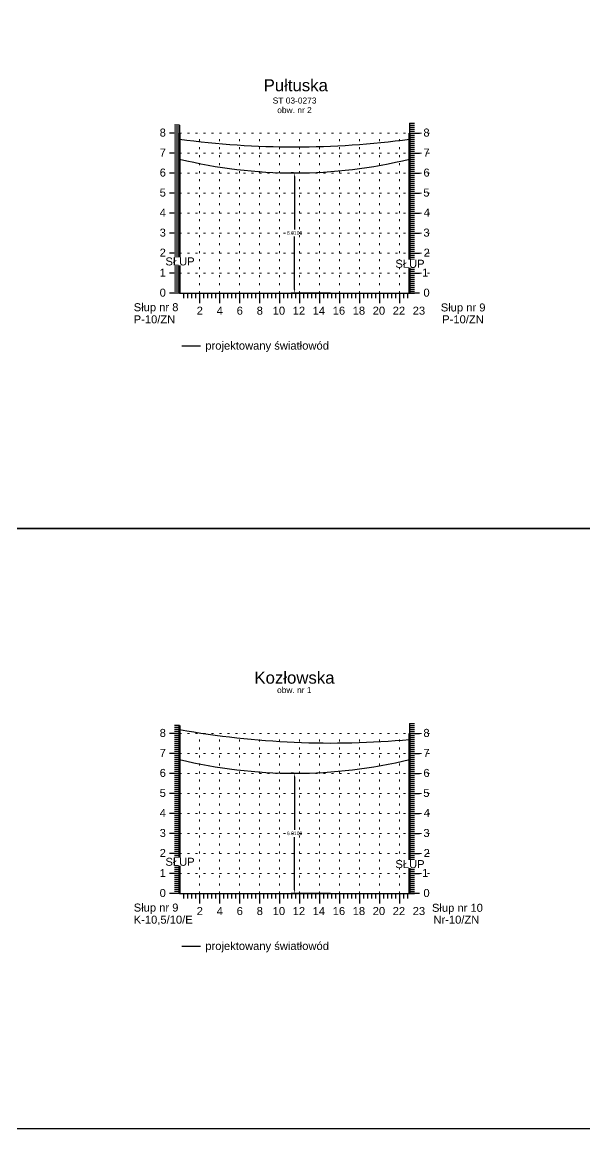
# Model space of a CAD drawing. Header units: metres. Extents: x -155 to 1812, y 681 to 886.
# Drawn here: x 355.8 to 383.9, y 770.5 to 825.8 of the extents above; entities that cross this region are included whole.
import ezdxf

# ---------------------------------------------------------------- set-up
doc = ezdxf.new("R2010")
doc.units = ezdxf.units.M
doc.header["$MEASUREMENT"] = 0
doc.linetypes.add('ACAD_ISO07W100', pattern=[3, 0, -3])
doc.layers.add('ramka', color=7, linetype='Continuous', plot=False)
doc.styles.get("Standard").update_dxf_attribs({"font": 'arial.ttf'})
doc.dimstyles.get("Standard").update_dxf_attribs({"dimtxt": 0.18, "dimasz": 0.18, "dimexe": 0.18, "dimexo": 0.0625, "dimgap": 0.09, "dimtad": 0, "dimtih": 1, "dimtoh": 1, "dimdec": 4, "dimzin": 0, "dimdsep": 46, "dimtxsty": 'Standard', "dimcen": 0.09, "dimadec": 0, "dimazin": 0, "dimtfac": 1, "dimtdec": 4, "dimtofl": 0, "dimtmove": 0, "dimatfit": 3, "dimfxl": 1, "dimtolj": 1, "dimtzin": 0, "dimarcsym": 0})

# ---------------------------------------------------------------- blocks, each defined once
blk = doc.blocks.new('*D353')
at = {"color": 0, "lineweight": -2}
for p, q in [((369.361, 818.293), (369.243, 818.293)), ((369.423, 818.113), (369.423, 815.469)), ((369.423, 812.463), (369.423, 815.106)), ((371.211, 812.283), (369.243, 812.283))]:
    blk.add_line(p, q, dxfattribs=at)
at = {"color": 0}
for points in [[(369.453, 818.113), (369.393, 818.113), (369.423, 818.293)], [(369.393, 812.463), (369.453, 812.463), (369.423, 812.283)]]:
    blk.add_solid(points, dxfattribs=at)
at = {"layer": 'Defpoints', "color": 0}
for p in [(369.423, 818.293), (369.423, 812.283), (371.273, 812.283)]:
    blk.add_point(p, dxfattribs=at)
at = {"color": 0, "lineweight": 25, "insert": (369.423, 815.288), "char_height": 0.18, "attachment_point": 5}
blk.add_mtext('\\A1;6.0100', dxfattribs=at)
blk = doc.blocks.new('*D322')
at = {"color": 0, "lineweight": -2}
for p, q in [((369.361, 788.293), (369.243, 788.293)), ((369.423, 788.113), (369.423, 785.469)), ((369.423, 782.463), (369.423, 785.106)), ((371.211, 782.283), (369.243, 782.283))]:
    blk.add_line(p, q, dxfattribs=at)
at = {"color": 0}
for points in [[(369.453, 788.113), (369.393, 788.113), (369.423, 788.293)], [(369.393, 782.463), (369.453, 782.463), (369.423, 782.283)]]:
    blk.add_solid(points, dxfattribs=at)
at = {"layer": 'Defpoints', "color": 0}
for p in [(369.423, 788.293), (369.423, 782.283), (371.273, 782.283)]:
    blk.add_point(p, dxfattribs=at)
at = {"color": 0, "lineweight": 25, "insert": (369.423, 785.288), "char_height": 0.18, "attachment_point": 5}
blk.add_mtext('\\A1;6.0100', dxfattribs=at)

msp = doc.modelspace()

# ---------------------------------------------------------------- linework, layer by layer
for p, q in [((375.17349, 820.78252), (375.17349, 812.28252)), ((375.17349, 820.78252), (375.42349, 820.78252)), ((375.17349, 820.78252), (375.42349, 820.78252)), ((363.67349, 820.28252), (363.17349, 820.28252)), ((363.67349, 820.28252), (363.17349, 820.28252)), ((363.67349, 820.28252), (363.17349, 820.28252)), ((363.67349, 820.28252), (363.17349, 820.28252)), ((363.67349, 820.68252), (363.42349, 820.68252)), ((363.67349, 820.68252), (363.42349, 820.68252)), ((363.67349, 820.58252), (363.42349, 820.58252)), ((363.67349, 820.58252), (363.42349, 820.58252)), ((363.67349, 820.48252), (363.42349, 820.48252)), ((363.67349, 820.48252), (363.42349, 820.48252)), ((363.67349, 820.38252), (363.42349, 820.38252)), ((363.67349, 820.38252), (363.42349, 820.38252)), ((363.67349, 820.18252), (363.42349, 820.18252)), ((363.67349, 820.68252), (363.67349, 812.28252)), ((375.17349, 820.68252), (375.42349, 820.68252)), ((375.17349, 820.68252), (375.42349, 820.68252)), ((375.17349, 820.58252), (375.42349, 820.58252)), ((375.17349, 820.58252), (375.42349, 820.58252)), ((375.17349, 820.48252), (375.42349, 820.48252)), ((375.17349, 820.48252), (375.42349, 820.48252)), ((375.17349, 820.38252), (375.42349, 820.38252)), ((375.17349, 820.38252), (375.42349, 820.38252)), ((375.17349, 820.28252), (375.67349, 820.28252)), ((375.17349, 820.28252), (375.67349, 820.28252)), ((375.17349, 820.28252), (375.67349, 820.28252)), ((375.17349, 820.28252), (375.67349, 820.28252)), ((375.17349, 820.18252), (375.42349, 820.18252)), ((363.67349, 820.08252), (363.42349, 820.08252)), ((363.67349, 819.98252), (363.42349, 819.98252)), ((363.67349, 819.88252), (363.42349, 819.88252)), ((363.67349, 819.78252), (363.42349, 819.78252)), ((363.67349, 819.68252), (363.42349, 819.68252)), ((375.17349, 820.08252), (375.42349, 820.08252)), ((375.17349, 819.98252), (375.42349, 819.98252)), ((375.17349, 819.88252), (375.42349, 819.88252)), ((375.17349, 819.78252), (375.42349, 819.78252)), ((375.17349, 819.68252), (375.42349, 819.68252)), ((363.67349, 819.28252), (363.17349, 819.28252)), ((363.67349, 819.28252), (363.17349, 819.28252)), ((363.67349, 819.58252), (363.42349, 819.58252)), ((363.67349, 819.48252), (363.42349, 819.48252)), ((363.67349, 819.38252), (363.42349, 819.38252)), ((363.67349, 819.18252), (363.42349, 819.18252)), ((363.67349, 819.08252), (363.42349, 819.08252)), ((375.17349, 819.58252), (375.42349, 819.58252)), ((375.17349, 819.48252), (375.42349, 819.48252)), ((375.17349, 819.38252), (375.42349, 819.38252)), ((375.17349, 819.28252), (375.67349, 819.28252)), ((375.17349, 819.28252), (375.67349, 819.28252)), ((375.17349, 819.18252), (375.42349, 819.18252)), ((375.17349, 819.08252), (375.42349, 819.08252)), ((363.67349, 818.98252), (363.42349, 818.98252)), ((363.67349, 818.88252), (363.42349, 818.88252)), ((363.67349, 818.78252), (363.42349, 818.78252)), ((363.67349, 818.68252), (363.42349, 818.68252)), ((363.67349, 818.58252), (363.42349, 818.58252)), ((375.17349, 818.98252), (375.42349, 818.98252)), ((375.17349, 818.88252), (375.42349, 818.88252)), ((375.17349, 818.78252), (375.42349, 818.78252)), ((375.17349, 818.68252), (375.42349, 818.68252)), ((375.17349, 818.58252), (375.42349, 818.58252)), ((363.67349, 818.28252), (363.17349, 818.28252)), ((363.67349, 818.28252), (363.17349, 818.28252)), ((363.67349, 818.48252), (363.42349, 818.48252)), ((363.67349, 818.38252), (363.42349, 818.38252)), ((363.67349, 818.18252), (363.42349, 818.18252)), ((363.67349, 818.08252), (363.42349, 818.08252)), ((363.67349, 817.98252), (363.42349, 817.98252)), ((375.17349, 818.48252), (375.42349, 818.48252)), ((375.17349, 818.38252), (375.42349, 818.38252)), ((375.17349, 818.28252), (375.67349, 818.28252)), ((375.17349, 818.28252), (375.67349, 818.28252)), ((375.17349, 818.18252), (375.42349, 818.18252)), ((375.17349, 818.08252), (375.42349, 818.08252)), ((375.17349, 817.98252), (375.42349, 817.98252)), ((363.67349, 817.88252), (363.42349, 817.88252)), ((363.67349, 817.78252), (363.42349, 817.78252)), ((363.67349, 817.68252), (363.42349, 817.68252)), ((363.67349, 817.58252), (363.42349, 817.58252)), ((363.67349, 817.48252), (363.42349, 817.48252)), ((375.17349, 817.88252), (375.42349, 817.88252)), ((375.17349, 817.78252), (375.42349, 817.78252)), ((375.17349, 817.68252), (375.42349, 817.68252)), ((375.17349, 817.58252), (375.42349, 817.58252)), ((375.17349, 817.48252), (375.42349, 817.48252)), ((363.67349, 817.28252), (363.17349, 817.28252)), ((363.67349, 817.28252), (363.17349, 817.28252)), ((363.67349, 817.38252), (363.42349, 817.38252)), ((363.67349, 817.18252), (363.42349, 817.18252)), ((363.67349, 817.08252), (363.42349, 817.08252)), ((363.67349, 816.98252), (363.42349, 816.98252)), ((363.67349, 816.88252), (363.42349, 816.88252)), ((375.17349, 817.38252), (375.42349, 817.38252)), ((375.17349, 817.28252), (375.67349, 817.28252)), ((375.17349, 817.28252), (375.67349, 817.28252)), ((375.17349, 817.18252), (375.42349, 817.18252)), ((375.17349, 817.08252), (375.42349, 817.08252)), ((375.17349, 816.98252), (375.42349, 816.98252)), ((375.17349, 816.88252), (375.42349, 816.88252)), ((363.67349, 816.78252), (363.42349, 816.78252)), ((363.67349, 816.68252), (363.42349, 816.68252)), ((363.67349, 816.58252), (363.42349, 816.58252)), ((363.67349, 816.48252), (363.42349, 816.48252)), ((363.67349, 816.38252), (363.42349, 816.38252)), ((375.17349, 816.78252), (375.42349, 816.78252)), ((375.17349, 816.68252), (375.42349, 816.68252)), ((375.17349, 816.58252), (375.42349, 816.58252)), ((375.17349, 816.48252), (375.42349, 816.48252)), ((375.17349, 816.38252), (375.42349, 816.38252)), ((363.67349, 816.28252), (363.17349, 816.28252)), ((363.67349, 816.28252), (363.17349, 816.28252)), ((363.67349, 816.18252), (363.42349, 816.18252)), ((363.67349, 816.08252), (363.42349, 816.08252)), ((363.67349, 815.98252), (363.42349, 815.98252)), ((363.67349, 815.88252), (363.42349, 815.88252)), ((363.67349, 815.78252), (363.42349, 815.78252)), ((375.17349, 816.28252), (375.67349, 816.28252)), ((375.17349, 816.28252), (375.67349, 816.28252)), ((375.17349, 816.18252), (375.42349, 816.18252)), ((375.17349, 816.08252), (375.42349, 816.08252)), ((375.17349, 815.98252), (375.42349, 815.98252)), ((375.17349, 815.88252), (375.42349, 815.88252)), ((375.17349, 815.78252), (375.42349, 815.78252)), ((363.67349, 815.28252), (363.17349, 815.28252)), ((363.67349, 815.28252), (363.17349, 815.28252)), ((363.67349, 815.68252), (363.42349, 815.68252)), ((363.67349, 815.58252), (363.42349, 815.58252)), ((363.67349, 815.48252), (363.42349, 815.48252)), ((363.67349, 815.38252), (363.42349, 815.38252)), ((375.17349, 815.68252), (375.42349, 815.68252)), ((375.17349, 815.58252), (375.42349, 815.58252)), ((375.17349, 815.48252), (375.42349, 815.48252)), ((375.17349, 815.38252), (375.42349, 815.38252)), ((375.17349, 815.28252), (375.67349, 815.28252)), ((375.17349, 815.28252), (375.67349, 815.28252)), ((363.67349, 815.18252), (363.42349, 815.18252)), ((363.67349, 815.08252), (363.42349, 815.08252)), ((363.67349, 814.98252), (363.42349, 814.98252)), ((363.67349, 814.88252), (363.42349, 814.88252)), ((363.67349, 814.78252), (363.42349, 814.78252)), ((363.67349, 814.68252), (363.42349, 814.68252)), ((375.17349, 815.18252), (375.42349, 815.18252)), ((375.17349, 815.08252), (375.42349, 815.08252)), ((375.17349, 814.98252), (375.42349, 814.98252)), ((375.17349, 814.88252), (375.42349, 814.88252)), ((375.17349, 814.78252), (375.42349, 814.78252)), ((375.17349, 814.68252), (375.42349, 814.68252)), ((363.67349, 814.28252), (363.17349, 814.28252)), ((363.67349, 814.28252), (363.17349, 814.28252)), ((363.67349, 814.58252), (363.42349, 814.58252)), ((363.67349, 814.48252), (363.42349, 814.48252)), ((363.67349, 814.38252), (363.42349, 814.38252)), ((363.67349, 814.18252), (363.42349, 814.18252)), ((363.67349, 814.08252), (363.42349, 814.08252)), ((375.17349, 814.58252), (375.42349, 814.58252)), ((375.17349, 814.48252), (375.42349, 814.48252)), ((375.17349, 814.38252), (375.42349, 814.38252)), ((375.17349, 814.28252), (375.67349, 814.28252)), ((375.17349, 814.28252), (375.67349, 814.28252)), ((375.17349, 814.18252), (375.42349, 814.18252)), ((375.17349, 814.08252), (375.42349, 814.08252)), ((363.67349, 813.98252), (363.42349, 813.98252)), ((363.67349, 813.88252), (363.42349, 813.88252)), ((363.67349, 813.78252), (363.42349, 813.78252)), ((363.67349, 813.68252), (363.42349, 813.68252)), ((363.67349, 813.58252), (363.42349, 813.58252)), ((375.17349, 813.98252), (375.42349, 813.98252)), ((375.17349, 813.88252), (375.42349, 813.88252)), ((375.17349, 813.78252), (375.42349, 813.78252)), ((375.17349, 813.68252), (375.42349, 813.68252)), ((375.17349, 813.58252), (375.42349, 813.58252)), ((363.67349, 813.28252), (363.17349, 813.28252)), ((363.67349, 813.28252), (363.17349, 813.28252)), ((363.67349, 813.48252), (363.42349, 813.48252)), ((363.67349, 813.38252), (363.42349, 813.38252)), ((363.67349, 813.18252), (363.42349, 813.18252)), ((363.67349, 813.08252), (363.42349, 813.08252)), ((363.67349, 812.98252), (363.42349, 812.98252)), ((375.17349, 813.48252), (375.42349, 813.48252)), ((375.17349, 813.38252), (375.42349, 813.38252)), ((375.17349, 813.28252), (375.67349, 813.28252)), ((375.17349, 813.28252), (375.67349, 813.28252)), ((375.17349, 813.18252), (375.42349, 813.18252)), ((375.17349, 813.08252), (375.42349, 813.08252)), ((375.17349, 812.98252), (375.42349, 812.98252)), ((363.67349, 812.88252), (363.42349, 812.88252)), ((363.67349, 812.78252), (363.42349, 812.78252)), ((363.67349, 812.68252), (363.42349, 812.68252)), ((363.67349, 812.58252), (363.42349, 812.58252)), ((363.67349, 812.48252), (363.42349, 812.48252)), ((375.17349, 812.88252), (375.42349, 812.88252)), ((375.17349, 812.78252), (375.42349, 812.78252)), ((375.17349, 812.68252), (375.42349, 812.68252)), ((375.17349, 812.58252), (375.42349, 812.58252)), ((375.17349, 812.48252), (375.42349, 812.48252)), ((363.67349, 812.28252), (363.17349, 812.28252)), ((363.67349, 812.38252), (363.42349, 812.38252)), ((363.67349, 812.28252), (363.42349, 812.28252)), ((363.87349, 812.28252), (363.87349, 812.03252)), ((364.07349, 812.28252), (364.07349, 812.03252)), ((364.11305, 812.28252), (375.17349, 812.28252)), ((364.27349, 812.28252), (364.27349, 812.03252)), ((364.47349, 812.28252), (364.47349, 812.03252)), ((364.67349, 812.28252), (364.67349, 811.78252)), ((364.87349, 812.28252), (364.87349, 812.03252)), ((365.07349, 812.28252), (365.07349, 812.03252)), ((365.27349, 812.28252), (365.27349, 812.03252)), ((365.47349, 812.28252), (365.47349, 812.03252)), ((365.67349, 812.28252), (365.67349, 811.78252)), ((365.87349, 812.28252), (365.87349, 812.03252)), ((366.07349, 812.28252), (366.07349, 812.03252)), ((366.27349, 812.28252), (366.27349, 812.03252)), ((366.47349, 812.28252), (366.47349, 812.03252)), ((366.67349, 812.28252), (366.67349, 811.78252)), ((366.87349, 812.28252), (366.87349, 812.03252)), ((367.07349, 812.28252), (367.07349, 812.03252)), ((367.27349, 812.28252), (367.27349, 812.03252)), ((367.47349, 812.28252), (367.47349, 812.03252)), ((367.67349, 812.28252), (367.67349, 811.78252)), ((367.87349, 812.28252), (367.87349, 812.03252)), ((368.07349, 812.28252), (368.07349, 812.03252)), ((368.27349, 812.28252), (368.27349, 812.03252)), ((368.47349, 812.28252), (368.47349, 812.03252)), ((368.67349, 812.28252), (368.67349, 811.78252)), ((368.87349, 812.28252), (368.87349, 812.03252)), ((369.07349, 812.28252), (369.07349, 812.03252)), ((369.27349, 812.28252), (369.27349, 812.03252)), ((369.47349, 812.28252), (369.47349, 812.03252)), ((369.67349, 812.28252), (369.67349, 811.78252)), ((369.87349, 812.28252), (369.87349, 812.03252)), ((370.07349, 812.28252), (370.07349, 812.03252)), ((370.27349, 812.28252), (370.27349, 812.03252)), ((370.47349, 812.28252), (370.47349, 812.03252)), ((370.67349, 812.28252), (370.67349, 811.78252)), ((370.87349, 812.28252), (370.87349, 812.03252)), ((371.07349, 812.28252), (371.07349, 812.03252)), ((371.27349, 812.28252), (371.27349, 812.03252)), ((371.47349, 812.28252), (371.47349, 812.03252)), ((371.67349, 812.28252), (371.67349, 811.78252)), ((371.87349, 812.28252), (371.87349, 812.03252)), ((372.07349, 812.28252), (372.07349, 812.03252)), ((372.27349, 812.28252), (372.27349, 812.03252)), ((372.47349, 812.28252), (372.47349, 812.03252)), ((372.67349, 812.28252), (372.67349, 811.78252)), ((372.87349, 812.28252), (372.87349, 812.03252)), ((373.07349, 812.28252), (373.07349, 812.03252)), ((373.27349, 812.28252), (373.27349, 812.03252)), ((373.47349, 812.28252), (373.47349, 812.03252)), ((373.67349, 812.28252), (373.67349, 811.78252)), ((373.87349, 812.28252), (373.87349, 812.03252)), ((374.07349, 812.28252), (374.07349, 812.03252)), ((374.27349, 812.28252), (374.27349, 812.03252)), ((374.47349, 812.28252), (374.47349, 812.03252)), ((374.67349, 812.28252), (374.67349, 811.78252)), ((374.87349, 812.28252), (374.87349, 812.03252)), ((375.07349, 812.28252), (375.07349, 812.03252)), ((375.17349, 812.38252), (375.42349, 812.38252)), ((375.17349, 812.28252), (375.42349, 812.28252)), ((375.67349, 812.28252), (375.17349, 812.28252)), ((363.67349, 790.68252), (363.42349, 790.68252)), ((363.67349, 790.68252), (363.42349, 790.68252)), ((363.67349, 790.58252), (363.42349, 790.58252)), ((363.67349, 790.58252), (363.42349, 790.58252)), ((363.67349, 790.48252), (363.42349, 790.48252)), ((363.67349, 790.48252), (363.42349, 790.48252)), ((363.67349, 790.38252), (363.42349, 790.38252)), ((363.67349, 790.38252), (363.42349, 790.38252)), ((363.67349, 790.68252), (363.67349, 782.28252)), ((375.17349, 790.78252), (375.17349, 782.28252)), ((375.17349, 790.78252), (375.42349, 790.78252)), ((375.17349, 790.78252), (375.42349, 790.78252)), ((375.17349, 790.68252), (375.42349, 790.68252)), ((375.17349, 790.68252), (375.42349, 790.68252)), ((375.17349, 790.58252), (375.42349, 790.58252)), ((375.17349, 790.58252), (375.42349, 790.58252)), ((375.17349, 790.48252), (375.42349, 790.48252)), ((375.17349, 790.48252), (375.42349, 790.48252)), ((375.17349, 790.38252), (375.42349, 790.38252)), ((375.17349, 790.38252), (375.42349, 790.38252)), ((363.67349, 790.28252), (363.17349, 790.28252)), ((363.67349, 790.28252), (363.17349, 790.28252)), ((363.67349, 790.28252), (363.17349, 790.28252)), ((363.67349, 790.28252), (363.17349, 790.28252)), ((363.67349, 790.18252), (363.42349, 790.18252)), ((363.67349, 790.08252), (363.42349, 790.08252)), ((363.67349, 789.98252), (363.42349, 789.98252)), ((363.67349, 789.88252), (363.42349, 789.88252)), ((363.67349, 789.78252), (363.42349, 789.78252)), ((375.17349, 790.28252), (375.67349, 790.28252)), ((375.17349, 790.28252), (375.67349, 790.28252)), ((375.17349, 790.28252), (375.67349, 790.28252)), ((375.17349, 790.28252), (375.67349, 790.28252)), ((375.17349, 790.18252), (375.42349, 790.18252)), ((375.17349, 790.08252), (375.42349, 790.08252)), ((375.17349, 789.98252), (375.42349, 789.98252)), ((375.17349, 789.88252), (375.42349, 789.88252)), ((375.17349, 789.78252), (375.42349, 789.78252)), ((363.67349, 789.28252), (363.17349, 789.28252)), ((363.67349, 789.28252), (363.17349, 789.28252)), ((363.67349, 789.68252), (363.42349, 789.68252)), ((363.67349, 789.58252), (363.42349, 789.58252)), ((363.67349, 789.48252), (363.42349, 789.48252)), ((363.67349, 789.38252), (363.42349, 789.38252)), ((375.17349, 789.68252), (375.42349, 789.68252)), ((375.17349, 789.58252), (375.42349, 789.58252)), ((375.17349, 789.48252), (375.42349, 789.48252)), ((375.17349, 789.38252), (375.42349, 789.38252)), ((375.17349, 789.28252), (375.67349, 789.28252)), ((375.17349, 789.28252), (375.67349, 789.28252)), ((363.67349, 789.18252), (363.42349, 789.18252)), ((363.67349, 789.08252), (363.42349, 789.08252)), ((363.67349, 788.98252), (363.42349, 788.98252)), ((363.67349, 788.88252), (363.42349, 788.88252)), ((363.67349, 788.78252), (363.42349, 788.78252)), ((363.67349, 788.68252), (363.42349, 788.68252)), ((375.17349, 789.18252), (375.42349, 789.18252)), ((375.17349, 789.08252), (375.42349, 789.08252)), ((375.17349, 788.98252), (375.42349, 788.98252)), ((375.17349, 788.88252), (375.42349, 788.88252)), ((375.17349, 788.78252), (375.42349, 788.78252)), ((375.17349, 788.68252), (375.42349, 788.68252)), ((363.67349, 788.28252), (363.17349, 788.28252)), ((363.67349, 788.28252), (363.17349, 788.28252)), ((363.67349, 788.58252), (363.42349, 788.58252)), ((363.67349, 788.48252), (363.42349, 788.48252)), ((363.67349, 788.38252), (363.42349, 788.38252)), ((363.67349, 788.18252), (363.42349, 788.18252)), ((375.17349, 788.58252), (375.42349, 788.58252)), ((375.17349, 788.48252), (375.42349, 788.48252)), ((375.17349, 788.38252), (375.42349, 788.38252)), ((375.17349, 788.28252), (375.67349, 788.28252)), ((375.17349, 788.28252), (375.67349, 788.28252)), ((375.17349, 788.18252), (375.42349, 788.18252)), ((363.67349, 788.08252), (363.42349, 788.08252)), ((363.67349, 787.98252), (363.42349, 787.98252)), ((363.67349, 787.88252), (363.42349, 787.88252)), ((363.67349, 787.78252), (363.42349, 787.78252)), ((363.67349, 787.68252), (363.42349, 787.68252)), ((363.67349, 787.58252), (363.42349, 787.58252)), ((375.17349, 788.08252), (375.42349, 788.08252)), ((375.17349, 787.98252), (375.42349, 787.98252)), ((375.17349, 787.88252), (375.42349, 787.88252)), ((375.17349, 787.78252), (375.42349, 787.78252)), ((375.17349, 787.68252), (375.42349, 787.68252)), ((375.17349, 787.58252), (375.42349, 787.58252)), ((363.67349, 787.28252), (363.17349, 787.28252)), ((363.67349, 787.28252), (363.17349, 787.28252)), ((363.67349, 787.48252), (363.42349, 787.48252)), ((363.67349, 787.38252), (363.42349, 787.38252)), ((363.67349, 787.18252), (363.42349, 787.18252)), ((363.67349, 787.08252), (363.42349, 787.08252)), ((363.67349, 786.98252), (363.42349, 786.98252)), ((375.17349, 787.48252), (375.42349, 787.48252)), ((375.17349, 787.38252), (375.42349, 787.38252)), ((375.17349, 787.28252), (375.67349, 787.28252)), ((375.17349, 787.28252), (375.67349, 787.28252)), ((375.17349, 787.18252), (375.42349, 787.18252)), ((375.17349, 787.08252), (375.42349, 787.08252)), ((375.17349, 786.98252), (375.42349, 786.98252)), ((363.67349, 786.88252), (363.42349, 786.88252)), ((363.67349, 786.78252), (363.42349, 786.78252)), ((363.67349, 786.68252), (363.42349, 786.68252)), ((363.67349, 786.58252), (363.42349, 786.58252)), ((363.67349, 786.48252), (363.42349, 786.48252)), ((375.17349, 786.88252), (375.42349, 786.88252)), ((375.17349, 786.78252), (375.42349, 786.78252)), ((375.17349, 786.68252), (375.42349, 786.68252)), ((375.17349, 786.58252), (375.42349, 786.58252)), ((375.17349, 786.48252), (375.42349, 786.48252)), ((363.67349, 786.28252), (363.17349, 786.28252)), ((363.67349, 786.28252), (363.17349, 786.28252)), ((363.67349, 786.38252), (363.42349, 786.38252)), ((363.67349, 786.18252), (363.42349, 786.18252)), ((363.67349, 786.08252), (363.42349, 786.08252)), ((363.67349, 785.98252), (363.42349, 785.98252)), ((363.67349, 785.88252), (363.42349, 785.88252)), ((375.17349, 786.38252), (375.42349, 786.38252)), ((375.17349, 786.28252), (375.67349, 786.28252)), ((375.17349, 786.28252), (375.67349, 786.28252)), ((375.17349, 786.18252), (375.42349, 786.18252)), ((375.17349, 786.08252), (375.42349, 786.08252)), ((375.17349, 785.98252), (375.42349, 785.98252)), ((375.17349, 785.88252), (375.42349, 785.88252)), ((363.67349, 785.78252), (363.42349, 785.78252)), ((363.67349, 785.68252), (363.42349, 785.68252)), ((363.67349, 785.58252), (363.42349, 785.58252)), ((363.67349, 785.48252), (363.42349, 785.48252)), ((363.67349, 785.38252), (363.42349, 785.38252)), ((375.17349, 785.78252), (375.42349, 785.78252)), ((375.17349, 785.68252), (375.42349, 785.68252)), ((375.17349, 785.58252), (375.42349, 785.58252)), ((375.17349, 785.48252), (375.42349, 785.48252)), ((375.17349, 785.38252), (375.42349, 785.38252)), ((363.67349, 785.28252), (363.17349, 785.28252)), ((363.67349, 785.28252), (363.17349, 785.28252)), ((363.67349, 785.18252), (363.42349, 785.18252)), ((363.67349, 785.08252), (363.42349, 785.08252)), ((363.67349, 784.98252), (363.42349, 784.98252)), ((363.67349, 784.88252), (363.42349, 784.88252)), ((363.67349, 784.78252), (363.42349, 784.78252)), ((375.17349, 785.28252), (375.67349, 785.28252)), ((375.17349, 785.28252), (375.67349, 785.28252)), ((375.17349, 785.18252), (375.42349, 785.18252)), ((375.17349, 785.08252), (375.42349, 785.08252)), ((375.17349, 784.98252), (375.42349, 784.98252)), ((375.17349, 784.88252), (375.42349, 784.88252)), ((375.17349, 784.78252), (375.42349, 784.78252)), ((363.67349, 784.28252), (363.17349, 784.28252)), ((363.67349, 784.28252), (363.17349, 784.28252)), ((363.67349, 784.68252), (363.42349, 784.68252)), ((363.67349, 784.58252), (363.42349, 784.58252)), ((363.67349, 784.48252), (363.42349, 784.48252)), ((363.67349, 784.38252), (363.42349, 784.38252)), ((375.17349, 784.68252), (375.42349, 784.68252)), ((375.17349, 784.58252), (375.42349, 784.58252)), ((375.17349, 784.48252), (375.42349, 784.48252)), ((375.17349, 784.38252), (375.42349, 784.38252)), ((375.17349, 784.28252), (375.67349, 784.28252)), ((375.17349, 784.28252), (375.67349, 784.28252)), ((363.67349, 784.18252), (363.42349, 784.18252)), ((363.67349, 784.08252), (363.42349, 784.08252)), ((363.67349, 783.98252), (363.42349, 783.98252)), ((363.67349, 783.88252), (363.42349, 783.88252)), ((363.67349, 783.78252), (363.42349, 783.78252)), ((363.67349, 783.68252), (363.42349, 783.68252)), ((375.17349, 784.18252), (375.42349, 784.18252)), ((375.17349, 784.08252), (375.42349, 784.08252)), ((375.17349, 783.98252), (375.42349, 783.98252)), ((375.17349, 783.88252), (375.42349, 783.88252)), ((375.17349, 783.78252), (375.42349, 783.78252)), ((375.17349, 783.68252), (375.42349, 783.68252)), ((363.67349, 783.28252), (363.17349, 783.28252)), ((363.67349, 783.28252), (363.17349, 783.28252)), ((363.67349, 783.58252), (363.42349, 783.58252)), ((363.67349, 783.48252), (363.42349, 783.48252)), ((363.67349, 783.38252), (363.42349, 783.38252)), ((363.67349, 783.18252), (363.42349, 783.18252)), ((375.17349, 783.58252), (375.42349, 783.58252)), ((375.17349, 783.48252), (375.42349, 783.48252)), ((375.17349, 783.38252), (375.42349, 783.38252)), ((375.17349, 783.28252), (375.67349, 783.28252)), ((375.17349, 783.28252), (375.67349, 783.28252)), ((375.17349, 783.18252), (375.42349, 783.18252)), ((363.67349, 783.08252), (363.42349, 783.08252)), ((363.67349, 782.98252), (363.42349, 782.98252)), ((363.67349, 782.88252), (363.42349, 782.88252)), ((363.67349, 782.78252), (363.42349, 782.78252)), ((363.67349, 782.68252), (363.42349, 782.68252)), ((363.67349, 782.58252), (363.42349, 782.58252)), ((375.17349, 783.08252), (375.42349, 783.08252)), ((375.17349, 782.98252), (375.42349, 782.98252)), ((375.17349, 782.88252), (375.42349, 782.88252)), ((375.17349, 782.78252), (375.42349, 782.78252)), ((375.17349, 782.68252), (375.42349, 782.68252)), ((375.17349, 782.58252), (375.42349, 782.58252)), ((363.67349, 782.28252), (363.17349, 782.28252)), ((363.67349, 782.48252), (363.42349, 782.48252)), ((363.67349, 782.38252), (363.42349, 782.38252)), ((363.67349, 782.28252), (363.42349, 782.28252)), ((363.87349, 782.28252), (363.87349, 782.03252)), ((364.07349, 782.28252), (364.07349, 782.03252)), ((364.11305, 782.28252), (375.17349, 782.28252)), ((364.27349, 782.28252), (364.27349, 782.03252)), ((364.47349, 782.28252), (364.47349, 782.03252)), ((364.67349, 782.28252), (364.67349, 781.78252)), ((364.87349, 782.28252), (364.87349, 782.03252)), ((365.07349, 782.28252), (365.07349, 782.03252)), ((365.27349, 782.28252), (365.27349, 782.03252)), ((365.47349, 782.28252), (365.47349, 782.03252)), ((365.67349, 782.28252), (365.67349, 781.78252)), ((365.87349, 782.28252), (365.87349, 782.03252)), ((366.07349, 782.28252), (366.07349, 782.03252)), ((366.27349, 782.28252), (366.27349, 782.03252)), ((366.47349, 782.28252), (366.47349, 782.03252)), ((366.67349, 782.28252), (366.67349, 781.78252)), ((366.87349, 782.28252), (366.87349, 782.03252)), ((367.07349, 782.28252), (367.07349, 782.03252)), ((367.27349, 782.28252), (367.27349, 782.03252)), ((367.47349, 782.28252), (367.47349, 782.03252)), ((367.67349, 782.28252), (367.67349, 781.78252)), ((367.87349, 782.28252), (367.87349, 782.03252)), ((368.07349, 782.28252), (368.07349, 782.03252)), ((368.27349, 782.28252), (368.27349, 782.03252)), ((368.47349, 782.28252), (368.47349, 782.03252)), ((368.67349, 782.28252), (368.67349, 781.78252)), ((368.87349, 782.28252), (368.87349, 782.03252)), ((369.07349, 782.28252), (369.07349, 782.03252)), ((369.27349, 782.28252), (369.27349, 782.03252)), ((369.47349, 782.28252), (369.47349, 782.03252)), ((369.67349, 782.28252), (369.67349, 781.78252)), ((369.87349, 782.28252), (369.87349, 782.03252)), ((370.07349, 782.28252), (370.07349, 782.03252)), ((370.27349, 782.28252), (370.27349, 782.03252)), ((370.47349, 782.28252), (370.47349, 782.03252)), ((370.67349, 782.28252), (370.67349, 781.78252)), ((370.87349, 782.28252), (370.87349, 782.03252)), ((371.07349, 782.28252), (371.07349, 782.03252)), ((371.27349, 782.28252), (371.27349, 782.03252)), ((371.47349, 782.28252), (371.47349, 782.03252)), ((371.67349, 782.28252), (371.67349, 781.78252)), ((371.87349, 782.28252), (371.87349, 782.03252)), ((372.07349, 782.28252), (372.07349, 782.03252)), ((372.27349, 782.28252), (372.27349, 782.03252)), ((372.47349, 782.28252), (372.47349, 782.03252)), ((372.67349, 782.28252), (372.67349, 781.78252)), ((372.87349, 782.28252), (372.87349, 782.03252)), ((373.07349, 782.28252), (373.07349, 782.03252)), ((373.27349, 782.28252), (373.27349, 782.03252)), ((373.47349, 782.28252), (373.47349, 782.03252)), ((373.67349, 782.28252), (373.67349, 781.78252)), ((373.87349, 782.28252), (373.87349, 782.03252)), ((374.07349, 782.28252), (374.07349, 782.03252)), ((374.27349, 782.28252), (374.27349, 782.03252)), ((374.47349, 782.28252), (374.47349, 782.03252)), ((374.67349, 782.28252), (374.67349, 781.78252)), ((374.87349, 782.28252), (374.87349, 782.03252)), ((375.07349, 782.28252), (375.07349, 782.03252)), ((375.17349, 782.48252), (375.42349, 782.48252)), ((375.17349, 782.38252), (375.42349, 782.38252)), ((375.17349, 782.28252), (375.42349, 782.28252)), ((375.67349, 782.28252), (375.17349, 782.28252))]:
    msp.add_line(p, q)
at = {"linetype": 'ACAD_ISO07W100', "lineweight": 15, "ltscale": 0.1}
for p, q in [((375.17349, 812.28252), (375.17349, 820.78252)), ((363.67349, 820.28252), (376.17349, 820.28252)), ((363.67349, 812.28252), (363.67349, 820.28252)), ((364.67349, 812.28252), (364.67349, 820.28252)), ((365.67349, 812.28252), (365.67349, 820.28252)), ((366.67349, 812.28252), (366.67349, 820.28252)), ((367.67349, 812.28252), (367.67349, 820.28252)), ((368.67349, 812.28252), (368.67349, 820.28252)), ((369.67349, 812.28252), (369.67349, 820.28252)), ((370.67349, 812.28252), (370.67349, 820.28252)), ((371.67349, 812.28252), (371.67349, 820.28252)), ((372.67349, 812.28252), (372.67349, 820.28252)), ((373.67349, 812.28252), (373.67349, 820.28252)), ((374.67349, 812.28252), (374.67349, 820.28252)), ((363.67349, 819.28252), (376.17349, 819.28252)), ((363.67349, 818.28252), (376.17349, 818.28252)), ((363.67349, 817.28252), (376.17349, 817.28252)), ((363.67349, 816.28252), (376.17349, 816.28252)), ((363.67349, 815.28252), (376.17349, 815.28252)), ((363.67349, 814.28252), (376.17349, 814.28252)), ((363.67349, 813.28252), (376.17349, 813.28252)), ((375.17349, 782.28252), (375.17349, 790.78252)), ((363.67349, 790.28252), (376.17349, 790.28252)), ((363.67349, 782.28252), (363.67349, 790.28252)), ((364.67349, 782.28252), (364.67349, 790.28252)), ((365.67349, 782.28252), (365.67349, 790.28252)), ((366.67349, 782.28252), (366.67349, 790.28252)), ((367.67349, 782.28252), (367.67349, 790.28252)), ((368.67349, 782.28252), (368.67349, 790.28252)), ((369.67349, 782.28252), (369.67349, 790.28252)), ((370.67349, 782.28252), (370.67349, 790.28252)), ((371.67349, 782.28252), (371.67349, 790.28252)), ((372.67349, 782.28252), (372.67349, 790.28252)), ((373.67349, 782.28252), (373.67349, 790.28252)), ((374.67349, 782.28252), (374.67349, 790.28252)), ((363.67349, 789.28252), (376.17349, 789.28252)), ((363.67349, 788.28252), (376.17349, 788.28252)), ((363.67349, 787.28252), (376.17349, 787.28252)), ((363.67349, 786.28252), (376.17349, 786.28252)), ((363.67349, 785.28252), (376.17349, 785.28252)), ((363.67349, 784.28252), (376.17349, 784.28252)), ((363.67349, 783.28252), (376.17349, 783.28252))]:
    msp.add_line(p, q, dxfattribs=at)
at = {"lineweight": 100}
for p, q in [((363.67349, 820.28252), (363.67349, 812.28252)), ((375.17349, 820.28252), (375.17349, 812.28252)), ((363.67349, 790.68252), (363.67349, 782.28252)), ((375.17349, 790.28252), (375.17349, 782.28252))]:
    msp.add_line(p, q, dxfattribs=at)
at = {"lineweight": 25}
for p, q in [((374.67349, 812.28252), (375.17349, 812.28252)), ((374.67349, 812.28252), (375.17349, 812.28252)), ((374.67349, 782.28252), (375.17349, 782.28252)), ((374.67349, 782.28252), (375.17349, 782.28252))]:
    msp.add_line(p, q, dxfattribs=at)
at = {"color": 3, "lineweight": 25}
for p, q in [((363.77904, 809.6523), (364.70963, 809.6523)), ((363.77904, 779.6523), (364.70963, 779.6523))]:
    msp.add_line(p, q, dxfattribs=at)
at = {"lineweight": 25}
for points in [[(354.54271, 830.52182), (384.54271, 830.52182), (384.54271, 800.52182), (354.54271, 800.52182), (354.54271, 830.52182)], [(354.54271, 800.52182), (384.54271, 800.52182), (384.54271, 770.52182), (354.54271, 770.52182), (354.54271, 800.52182)]]:
    msp.add_lwpolyline(points, dxfattribs=at)
at = {"lineweight": 30}
for centre, radius, start, end in [((369.42349, 862.17534), 42.58282, 262.239589, 277.760411), ((371.26144, 832.50547), 42.70252, 259.764567, 275.256327)]:
    msp.add_arc(centre, radius, start, end, dxfattribs=at)
at = {"color": 3, "lineweight": 30}
for centre in [(369.42349, 842.59586), (369.42349, 812.59586)]:
    msp.add_arc(centre, 24.30333, 256.314453, 283.685547, dxfattribs=at)
at = {"layer": 'ramka'}
for p, q in [((363.67349, 812.28252), (369.42349, 812.28252)), ((363.67349, 782.28252), (369.42349, 782.28252))]:
    msp.add_line(p, q, dxfattribs=at)

# ---------------------------------------------------------------- texts
for s, height, p in [('Pułtuska', 0.6, (367.87378, 822.37333)), ('ST 03-0273', 0.3, (368.32754, 821.75863)), ('obw. nr 2', 0.3, (368.55422, 821.27938)), ('8', 0.4, (362.67623, 820.10843)), ('8', 0.4, (375.86188, 820.10843)), ('7', 0.4, (362.67623, 819.10843)), ('7', 0.4, (375.85888, 819.10843)), ('6', 0.4, (362.67623, 818.10843)), ('6', 0.4, (375.86461, 818.10843)), ('5', 0.4, (362.67623, 817.10843)), ('5', 0.4, (375.85915, 817.10843)), ('4', 0.4, (362.67623, 816.10843)), ('4', 0.4, (375.87989, 816.10843)), ('3', 0.4, (362.67623, 815.10843)), ('3', 0.4, (375.86188, 815.10843)), ('2', 0.4, (362.67623, 814.10843)), ('2', 0.4, (375.87306, 814.10843)), ('1', 0.4, (362.67623, 813.10843)), ('1', 0.4, (375.79746, 813.10843)), ('0', 0.4, (362.67623, 812.10843)), ('0', 0.4, (375.86351, 812.10843)), ('Słup nr 8', 0.4, (361.37824, 811.38061)), ('2', 0.4, (364.52667, 811.20684)), ('4', 0.4, (365.52667, 811.20684)), ('6', 0.4, (366.52667, 811.20684)), ('8', 0.4, (367.52667, 811.20684)), ('10', 0.4, (368.32667, 811.20684)), ('12', 0.4, (369.32667, 811.20684)), ('14', 0.4, (370.32667, 811.20684)), ('16', 0.4, (371.32667, 811.20684)), ('18', 0.4, (372.32667, 811.20684)), ('20', 0.4, (373.32667, 811.20684)), ('22', 0.4, (374.32667, 811.20684)), ('23', 0.4, (375.32667, 811.20684)), ('Słup nr 9', 0.4, (376.72997, 811.36889)), ('P-10/ZN', 0.4, (361.37659, 810.77572)), ('P-10/ZN', 0.4, (376.80125, 810.77572)), ('projektowany światłowód', 0.4, (364.95838, 809.46254)), ('8', 0.4, (362.67623, 790.10843)), ('8', 0.4, (375.86188, 790.10843)), ('7', 0.4, (362.67623, 789.10843)), ('7', 0.4, (375.85888, 789.10843)), ('6', 0.4, (362.67623, 788.10843)), ('6', 0.4, (375.86461, 788.10843)), ('5', 0.4, (362.67623, 787.10843)), ('5', 0.4, (375.85915, 787.10843)), ('4', 0.4, (362.67623, 786.10843)), ('4', 0.4, (375.87989, 786.10843)), ('3', 0.4, (362.67623, 785.10843)), ('3', 0.4, (375.86188, 785.10843)), ('2', 0.4, (362.67623, 784.10843)), ('2', 0.4, (375.87306, 784.10843)), ('1', 0.4, (362.67623, 783.10843)), ('1', 0.4, (375.79746, 783.10843)), ('0', 0.4, (362.67623, 782.10843)), ('0', 0.4, (375.86351, 782.10843)), ('Słup nr 9', 0.4, (361.37824, 781.38061)), ('2', 0.4, (364.52667, 781.20684)), ('4', 0.4, (365.52667, 781.20684)), ('6', 0.4, (366.52667, 781.20684)), ('8', 0.4, (367.52667, 781.20684)), ('10', 0.4, (368.32667, 781.20684)), ('12', 0.4, (369.32667, 781.20684)), ('14', 0.4, (370.32667, 781.20684)), ('16', 0.4, (371.32667, 781.20684)), ('18', 0.4, (372.32667, 781.20684)), ('20', 0.4, (373.32667, 781.20684)), ('22', 0.4, (374.32667, 781.20684)), ('23', 0.4, (375.32667, 781.20684)), ('Słup nr 10', 0.4, (376.28974, 781.36889)), ('K-10,5/10/E', 0.4, (361.37659, 780.77572)), ('Nr-10/ZN', 0.4, (376.36102, 780.77572)), ('projektowany światłowód', 0.4, (364.95838, 779.46254))]:
    msp.add_text(s, height=height).set_placement(p)
at = {"lineweight": 25}
for s, insert, char_height, width, attachment_point in [('Kozłowska', (369.41596, 793.06376), 0.6, 9.5967258, 5), ('obw. nr 1', (369.40692, 792.59895), 0.3, 1.7238745, 2)]:
    msp.add_mtext(s, dxfattribs=dict(at, insert=insert, char_height=char_height, width=width, attachment_point=attachment_point))

# ---------------------------------------------------------------- dimensions: what is measured, and where the dimension line sits
for base, p1, p2, picture, middle in [((369.42349, 812.28252), (369.42349, 818.29252), (371.27349, 812.28252), '*D353', (369.42349, 815.28752)), ((369.42349, 782.28252), (369.42349, 788.29252), (371.27349, 782.28252), '*D322', (369.42349, 785.28752))]:
    dim = msp.add_linear_dim(base=base, p1=p1, p2=p2, angle=90, dimstyle='Standard', dxfattribs=at)
    dim.commit()
    dim.dimension.update_dxf_attribs({"geometry": picture, "text_midpoint": middle})

# ---------------------------------------------------------------- next in the draw order: texts
at = {"lineweight": 18, "char_height": 0.4, "attachment_point": 1, "bg_fill": 3, "box_fill_scale": 1, "bg_fill_color": 256, "bg_fill_transparency": 0}
for insert in [(362.96539, 814.06873), (374.46166, 813.95196), (362.96539, 784.06873), (374.46166, 783.95196)]:
    msp.add_mtext_dynamic_manual_height_columns('SŁUP', width=1.5368437, gutter_width=2, heights=[-0.41364], dxfattribs=dict(at, insert=insert))

doc.saveas('drawing.dxf')
